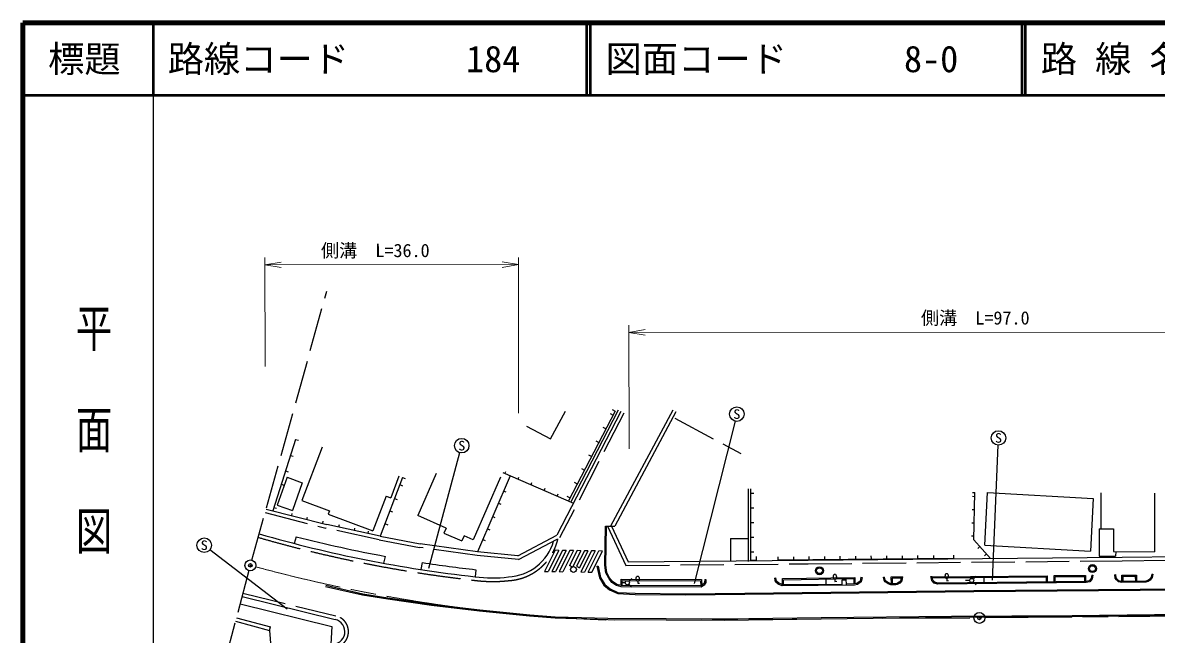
# Model space of a CAD drawing. Units: millimetres, scale not verified. Extents: x 40000 to 680000, y 20000 to 380000.
# Drawn here: x 40000 to 196314, y 295652 to 380000 of the extents above; entities that cross this region are included whole.
import ezdxf
from ezdxf.enums import TextEntityAlignment as Align

# ---------------------------------------------------------------- set-up
doc = ezdxf.new("R2010")
doc.units = ezdxf.units.MM
doc.header["$LTSCALE"] = 1000
doc.header["$PDMODE"] = 32
doc.header["$PDSIZE"] = 500
doc.linetypes.add('CHAIN', pattern=[18.5, 12, -1.5, 3.5, -1.5])
doc.linetypes.add('DASHED', pattern=[7.5, 6, -1.5])
for name, color, linetype, lineweight in [('M-BGD', 7, 'Continuous', 25), ('M-BGD-EXST', 7, 'Continuous', 25), ('M-BMK', 2, 'CHAIN', 13), ('M-BMK-SRVR', 3, 'Continuous', 25), ('M-STR-HTXT', 7, 'Continuous', 13), ('M-STR-STRC', 7, 'Continuous', 25), ('M-TTL', 2, 'Continuous', 140), ('M-TTL-BAND', 7, 'Continuous', 25), ('M-TTL-LINE', 7, 'Continuous', 50)]:
    doc.layers.add(name, color=color, linetype=linetype, lineweight=lineweight)
doc.layers.add('M-OTRS', color=6, linetype='Continuous')
doc.layers.add('M-TTL-TXT', color=7, linetype='Continuous')
doc.styles.add('@ＭＳ ゴシック', font='')
doc.styles.add('ＭＳ ゴシック', font='')
doc.styles.get('@ＭＳ ゴシック').set_extended_font_data('@MS Gothic')
doc.styles.get('ＭＳ ゴシック').set_extended_font_data('MS Gothic')

# ---------------------------------------------------------------- blocks, each defined once
blk = doc.blocks.new('open_arrow')
at = {"color": 0, "linetype": 'Continuous', "lineweight": -2}
blk.add_lwpolyline([(7.5, 1.25), (0, 0), (7.5, -1.25)], dxfattribs=at)

msp = doc.modelspace()

# ---------------------------------------------------------------- linework, layer by layer
at = {"layer": 'M-BGD', "linetype": 'DASHED'}
for p, q in [((71599, 305886), (81945, 342985)), ((122900, 326152), (114028, 308940)), ((129915, 325447), (139020, 320609)), ((76461, 317306), (75092, 313454)), ((76461, 317306), (78556, 316562)), ((78556, 316562), (77187, 312710)), ((75092, 313454), (77187, 312710)), ((73426, 312438), (81807, 310296)), ((89174, 308688), (81807, 310296)), ((120630, 310579), (123188, 305157)), ((188425, 310209), (188420, 306437)), ((188425, 310209), (188645, 310209)), ((89174, 308688), (94705, 307646)), ((108382, 305978), (114028, 308940)), ((137593, 308861), (140086, 308863)), ((102662, 306519), (94705, 307646)), ((108382, 305978), (102662, 306519)), ((188420, 306437), (190707, 306433)), ((190708, 307055), (190707, 306433)), ((123188, 305157), (148308, 305380)), ((148308, 305380), (191606, 305801)), ((191606, 305801), (215914, 306077)), ((71204, 304439), (63026, 273847)), ((70376, 301339), (83196, 298187)), ((69468, 297945), (74183, 296667))]:
    msp.add_line(p, q, dxfattribs=at)
at = {"layer": 'M-BGD'}
for p, q in [((112802, 322603), (114826, 326410)), ((122455, 326381), (113655, 309310)), ((121717, 326432), (115248, 314048)), ((122105, 326561), (115581, 313904)), ((121007, 326122), (121438, 325897)), ((129625, 326570), (121071, 310570)), ((121287, 326657), (121717, 326432)), ((130066, 326334), (121632, 310559)), ((109462, 324378), (112802, 322603)), ((120014, 324221), (120445, 323997)), ((77626, 322531), (74473, 312686)), ((77626, 322531), (78015, 322406)), ((119022, 322321), (119452, 322096)), ((81289, 321483), (78495, 314128)), ((76921, 320332), (77310, 320207)), ((118029, 320420), (118459, 320195)), ((76233, 318182), (76622, 318057)), ((91884, 317458), (90747, 314463)), ((97012, 317837), (94480, 312018)), ((105874, 317328), (102116, 308694)), ((107240, 317501), (102721, 307016)), ((106207, 317946), (115943, 313748)), ((106505, 317817), (106636, 318120)), ((108301, 317043), (108432, 317346)), ((117036, 318520), (117466, 318295)), ((75645, 316346), (76034, 316221)), ((92351, 317280), (89273, 309178)), ((91982, 316307), (92388, 316153)), ((92351, 317280), (92758, 317126)), ((110098, 316269), (110228, 316572)), ((111894, 315494), (112024, 315797)), ((116043, 316619), (116473, 316394)), ((90099, 314709), (88273, 309902)), ((90099, 314709), (90747, 314463)), ((91252, 314386), (91658, 314232)), ((106339, 315412), (106640, 315282)), ((113690, 314720), (113821, 315023)), ((115050, 314718), (115480, 314494)), ((140088, 305699), (140083, 315699)), ((140395, 305894), (140390, 315699)), ((140390, 315117), (140826, 315117)), ((170955, 314684), (171287, 314676)), ((170968, 315207), (171300, 315198)), ((171136, 308685), (171300, 315198)), ((172647, 307943), (173050, 315196)), ((173050, 315196), (187624, 314386)), ((187624, 314386), (187220, 307133)), ((188653, 315145), (188645, 310209)), ((196085, 315134), (196074, 307047)), ((73561, 312919), (81922, 310783)), ((74623, 313157), (75012, 313033)), ((78495, 314128), (82297, 312684)), ((82297, 312684), (82127, 312237)), ((90609, 312693), (91015, 312538)), ((105614, 313729), (105915, 313599)), ((140391, 313096), (140827, 313096)), ((170909, 312864), (171241, 312856)), ((77092, 312017), (77174, 312336)), ((79184, 311482), (79266, 311802)), ((81366, 310925), (81448, 311244)), ((82127, 312237), (88273, 309902)), ((98395, 310314), (94480, 312018)), ((104818, 311883), (105119, 311753)), ((140393, 311074), (140828, 311075)), ((89273, 309178), (81922, 310783)), ((83617, 310752), (83546, 310428)), ((85759, 310284), (85689, 309961)), ((87650, 309872), (87579, 309548)), ((89936, 310923), (90342, 310768)), ((98395, 310314), (98086, 309605)), ((98086, 309605), (100544, 308535)), ((104091, 310196), (104392, 310066)), ((120275, 305188), (120345, 310585)), ((120345, 310585), (121071, 310570)), ((120425, 305198), (120495, 310582)), ((121071, 310570), (121632, 310559)), ((121188, 310567), (123503, 305660)), ((170863, 311044), (171195, 311036)), ((188645, 310209), (190415, 310206)), ((190415, 310206), (190410, 307055)), ((77726, 309116), (77433, 308184)), ((89273, 309178), (94786, 308140)), ((102721, 307016), (94786, 308140)), ((100853, 309244), (100544, 308535)), ((102116, 308694), (100853, 309244)), ((103463, 308737), (103763, 308607)), ((108281, 306490), (113655, 309310)), ((137593, 308861), (137595, 305785)), ((140394, 309053), (140829, 309053)), ((170817, 309224), (171149, 309216)), ((171136, 308685), (173442, 306125)), ((172647, 307943), (187220, 307133)), ((89794, 305452), (90027, 306402)), ((108281, 306490), (102721, 307016)), ((140395, 307032), (140830, 307032)), ((150552, 306392), (150556, 305994)), ((152691, 306413), (152695, 306016)), ((154831, 306434), (154835, 306037)), ((156970, 306456), (156974, 306058)), ((159110, 306477), (159114, 306079)), ((161249, 306498), (161253, 306101)), ((163389, 306519), (163393, 306122)), ((165585, 306541), (165589, 306144)), ((168364, 306569), (168368, 306171)), ((171697, 307499), (171977, 307751)), ((172599, 306499), (172878, 306751)), ((190412, 307055), (196074, 307047)), ((191601, 306301), (215908, 306577)), ((94960, 304578), (95112, 305543)), ((120424, 304152), (120275, 305188)), ((120569, 304196), (120425, 305198)), ((123503, 305660), (148303, 305880)), ((140395, 305894), (141179, 305901)), ((141179, 305901), (141174, 306374)), ((144133, 306328), (144137, 305931)), ((144137, 305931), (168368, 306171)), ((146273, 306349), (146277, 305952)), ((148303, 305880), (191601, 306301)), ((148412, 306371), (148416, 305973)), ((102483, 304565), (102375, 303594)), ((120800, 303375), (120424, 304152)), ((120928, 303454), (120569, 304196)), ((121241, 302808), (120800, 303375)), ((121344, 302920), (120928, 303454)), ((143711, 303396), (143858, 303429)), ((143822, 302910), (143711, 303396)), ((143958, 302990), (143858, 303429)), ((144773, 303337), (154731, 303499)), ((144774, 302506), (144773, 303337)), ((144924, 303190), (154584, 303347)), ((150741, 303284), (150752, 302562)), ((153521, 303330), (153529, 302438)), ((154584, 303347), (154600, 302598)), ((154731, 303499), (154749, 302613)), ((155584, 303541), (155470, 303000)), ((155584, 303541), (155731, 303510)), ((155731, 303510), (155605, 302914)), ((158707, 303532), (158855, 303558)), ((158781, 303125), (158707, 303532)), ((158923, 303179), (158855, 303558)), ((161303, 303562), (159720, 303528)), ((159720, 303528), (159735, 302634)), ((161132, 303408), (159872, 303381)), ((159872, 303381), (159885, 302633)), ((161154, 303581), (161091, 303092)), ((161303, 303562), (161234, 303024)), ((165232, 303609), (165377, 303646)), ((165369, 303066), (165232, 303609)), ((165505, 303139), (165377, 303646)), ((165389, 303599), (181254, 303726)), ((165427, 303449), (181107, 303575)), ((172511, 303506), (172513, 302781)), ((181107, 303575), (181123, 302877)), ((181254, 303726), (181273, 302879)), ((182230, 303745), (186562, 303776)), ((182236, 302889), (182230, 303745)), ((182381, 303596), (186411, 303625)), ((182386, 302891), (182381, 303596)), ((186411, 303625), (186406, 302936)), ((186562, 303776), (186556, 302938)), ((187323, 303365), (187063, 303046)), ((187464, 303300), (187147, 302912)), ((187406, 303827), (187323, 303365)), ((187406, 303827), (187554, 303801)), ((187554, 303801), (187464, 303300)), ((190570, 303858), (190718, 303882)), ((190646, 303386), (190570, 303858)), ((190805, 303167), (190646, 303386)), ((190789, 303445), (190718, 303882)), ((190918, 303265), (190789, 303445)), ((191151, 303042), (190918, 303265)), ((191570, 302950), (191575, 303829)), ((191575, 303829), (193563, 303821)), ((191720, 302953), (191724, 303679)), ((191724, 303679), (193417, 303672)), ((193417, 303672), (193438, 302979)), ((193563, 303821), (193588, 302981)), ((195599, 303544), (195360, 303226)), ((195739, 303482), (195463, 303114)), ((195682, 303961), (195599, 303544)), ((195682, 303961), (195829, 303931)), ((195829, 303931), (195739, 303482)), ((121874, 302402), (121241, 302808)), ((121936, 302540), (121344, 302920)), ((122518, 302219), (121874, 302402)), ((122539, 302369), (121936, 302540)), ((122513, 302376), (122525, 303248)), ((133546, 302170), (122518, 302219)), ((122525, 303248), (133610, 303200)), ((133502, 302321), (122539, 302369)), ((122662, 302368), (122673, 303097)), ((122673, 303097), (133465, 303050)), ((133465, 303050), (133489, 302321)), ((133855, 302548), (133502, 302321)), ((133965, 302440), (133546, 302170)), ((133610, 303200), (133637, 302407)), ((134033, 302836), (133855, 302548)), ((134182, 302792), (133965, 302440)), ((134039, 303236), (134033, 302836)), ((134039, 303236), (134189, 303234)), ((134189, 303234), (134182, 302792)), ((144179, 302591), (143822, 302910)), ((144261, 302719), (143958, 302990)), ((144718, 302355), (144179, 302591)), ((144748, 302506), (144261, 302719)), ((154683, 302448), (144718, 302355)), ((144748, 302506), (152937, 302582)), ((144924, 302507), (144924, 303190)), ((153523, 303125), (152932, 303120)), ((152932, 303120), (152939, 302432)), ((154669, 302598), (153528, 302588)), ((155026, 302664), (154669, 302598)), ((155088, 302523), (154683, 302448)), ((155470, 303000), (155026, 302664)), ((155605, 302914), (155088, 302523)), ((158927, 302887), (158781, 303125)), ((159038, 302993), (158923, 303179)), ((159324, 302618), (158927, 302887)), ((159392, 302754), (159038, 302993)), ((159709, 302485), (159324, 302618)), ((159735, 302634), (159392, 302754)), ((160416, 302480), (159709, 302485)), ((160467, 302630), (159735, 302634)), ((160576, 302518), (160416, 302480)), ((160836, 302823), (160467, 302630)), ((160928, 302702), (160576, 302518)), ((161091, 303092), (160836, 302823)), ((161234, 303024), (160928, 302702)), ((165683, 302721), (165369, 303066)), ((165769, 302850), (165505, 303139)), ((166141, 302560), (165683, 302721)), ((166166, 302710), (165769, 302850)), ((186624, 302788), (166141, 302560)), ((186606, 302938), (166166, 302710)), ((187063, 303046), (186606, 302938)), ((187147, 302912), (186624, 302788)), ((191076, 302906), (190805, 303167)), ((191512, 302799), (191076, 302906)), ((191529, 302950), (191151, 303042)), ((194880, 302851), (191512, 302799)), ((194857, 303001), (191529, 302950)), ((195130, 303082), (194857, 303001)), ((195192, 302944), (194880, 302851)), ((195360, 303226), (195130, 303082)), ((195463, 303114), (195192, 302944)), ((70246, 300856), (83076, 297701)), ((69984, 299873), (82649, 296720)), ((69339, 297462), (74052, 296185)), ((74052, 296185), (74183, 296667)), ((74052, 296185), (74400, 291382)), ((82649, 296720), (82474, 294305))]:
    msp.add_line(p, q, dxfattribs=at)
for centre, radius in [((115951, 304591), 400), ((149867, 304429), 550), ((149867, 304429), 400), ((187508, 304711), 550), ((187508, 304711), 400)]:
    msp.add_circle(centre, radius, dxfattribs=at)
for centre, radius, start, end in [((122194, 481376), 178882, 253.90701, 263.63891), ((122194, 481376), 177906, 255.52533, 259.58332), ((106601, 310433), 6884, 273.10558, 343.80441), ((122194, 481376), 177906, 261.24425, 263.63891), ((104822, 322542), 19105, 262.63886, 276.46669), ((82699, 296017), 1726, 262.52903, 77.37058)]:
    msp.add_arc(centre, radius, start, end, dxfattribs=at)
at = {"layer": 'M-BGD', "linetype": 'DASHED'}
for centre, radius, start, end in [((122194, 481376), 179382, 253.90701, 263.63891), ((106601, 310433), 7384, 273.10558, 347.42735), ((104822, 322542), 19605, 262.63886, 276.46669), ((82699, 296017), 2226, 265.84984, 77.37058)]:
    msp.add_arc(centre, radius, start, end, dxfattribs=at)
at = {"layer": 'M-BGD-EXST'}
for p, q in [((138231, 325050), (132576, 302642)), ((95984, 304773), (100278, 320705)), ((173721, 303106), (174507, 321735)), ((65828, 307331), (76479, 299152)), ((123576, 302968), (123981, 303373)), ((167414, 303301), (167417, 303051)), ((171051, 303282), (171456, 303688)), ((123087, 302765), (122514, 302765)), ((123576, 302563), (123982, 302158)), ((124804, 302935), (124806, 302685)), ((124806, 302685), (125056, 302687)), ((151998, 303210), (152001, 302960)), ((152001, 302960), (152251, 302963)), ((167417, 303051), (167667, 303053)), ((170562, 303080), (169989, 303079)), ((171051, 302877), (171457, 302472))]:
    msp.add_line(p, q, dxfattribs=at)
for centre, radius in [((138476, 326019), 1000), ((174549, 322734), 1000), ((100539, 321670), 1000), ((65035, 307940), 1000), ((170849, 303080), 286), ((123374, 302765), 286)]:
    msp.add_circle(centre, radius, dxfattribs=at)
for centre in [(124800, 303310), (151995, 303585), (167410, 303676)]:
    msp.add_ellipse(centre, major_axis=(-4, 375), ratio=0.533333, dxfattribs=at)
at = {"layer": 'M-BMK'}
for p, q in [((172664, 297915), (271464, 298744)), ((121593, 297587), (171164, 297904))]:
    msp.add_line(p, q, dxfattribs=at)
msp.add_arc((128563, 513813), 216339, 254.87681, 268.15353, dxfattribs=at)
at = {"layer": 'M-BMK-SRVR'}
for centre in [(71398, 305164), (171914, 297909)]:
    msp.add_circle(centre, 750, dxfattribs=at)
at = {"layer": 'M-OTRS'}
for p in [(71398, 305164), (71398, 305164), (171914, 297909), (171914, 297909)]:
    msp.add_point(p, dxfattribs=at)
at = {"layer": 'M-STR-HTXT'}
for p, q in [((73416, 332590), (73408, 347613)), ((108371, 326131), (108359, 347632)), ((73408, 346613), (108360, 346632)), ((123610, 321235), (123601, 338294)), ((123602, 337294), (222002, 337346))]:
    msp.add_line(p, q, dxfattribs=at)
at = {"layer": 'M-STR-STRC'}
for p, q in [((113440, 307240), (111960, 304329)), ((113941, 307232), (112460, 304322)), ((114442, 307225), (112961, 304314)), ((113941, 307232), (113440, 307240)), ((114943, 307217), (113462, 304306)), ((115444, 307209), (113963, 304298)), ((114943, 307217), (114442, 307225)), ((115945, 307201), (114464, 304291)), ((116446, 307194), (115394, 305126)), ((115945, 307201), (115444, 307209)), ((116947, 307186), (115795, 304922)), ((117448, 307178), (116361, 305041)), ((116947, 307186), (116446, 307194)), ((117949, 307170), (116762, 304837)), ((118449, 307162), (116969, 304252)), ((117949, 307170), (117448, 307178)), ((118950, 307155), (117470, 304244)), ((117971, 304236), (119451, 307147)), ((118950, 307155), (118449, 307162)), ((118472, 304228), (119952, 307139)), ((119952, 307139), (119451, 307147)), ((115795, 304922), (115394, 305126)), ((116361, 305041), (116762, 304837)), ((119190, 305034), (119337, 305067)), ((119190, 305034), (119543, 303431)), ((119337, 305067), (119684, 303488)), ((111960, 304329), (112460, 304322)), ((112961, 304314), (113462, 304306)), ((113963, 304298), (114464, 304291)), ((116969, 304252), (117470, 304244)), ((117971, 304236), (118472, 304228)), ((119543, 303431), (120155, 302442)), ((119684, 303488), (120271, 302540)), ((81755, 302270), (86859, 301110)), ((81788, 302417), (86888, 301257)), ((120155, 302442), (120916, 301776)), ((120271, 302540), (120997, 301904)), ((120916, 301776), (122047, 301279)), ((120997, 301904), (122082, 301427)), ((139596, 301333), (171136, 301690)), ((171136, 301690), (221809, 302132)), ((171138, 301540), (221810, 301982)), ((86859, 301110), (90344, 300547)), ((86888, 301257), (90367, 300695)), ((90344, 300547), (96356, 299666)), ((90367, 300695), (96376, 299815)), ((122047, 301279), (124441, 301157)), ((122082, 301427), (124446, 301307)), ((124441, 301157), (131398, 301096)), ((124446, 301307), (131398, 301246)), ((131398, 301246), (139596, 301333)), ((131398, 301096), (139598, 301183)), ((139598, 301183), (171138, 301540)), ((96356, 299666), (103000, 298871)), ((96376, 299815), (103016, 299020)), ((103000, 298871), (109901, 298185)), ((103016, 299020), (109914, 298334)), ((109901, 298185), (113438, 297930)), ((109914, 298334), (113445, 298080)), ((113438, 297930), (120693, 297719)), ((113445, 298080), (120696, 297869)), ((120693, 297719), (136784, 297617)), ((120696, 297869), (136783, 297767)), ((136783, 297767), (150112, 297960)), ((136784, 297617), (150114, 297810)), ((150112, 297960), (168060, 298151)), ((150114, 297810), (168061, 298001)), ((168060, 298151), (184690, 298249)), ((168061, 298001), (184692, 298099)), ((184690, 298249), (206631, 298539)), ((184692, 298099), (206633, 298389))]:
    msp.add_line(p, q, dxfattribs=at)
at = {"layer": 'M-TTL'}
for p, q in [((40000, 380000), (40000, 20000)), ((680000, 380000), (40000, 380000))]:
    msp.add_line(p, q, dxfattribs=at)
at = {"layer": 'M-TTL-BAND'}
msp.add_line((58000, 370000), (58000, 20000), dxfattribs=at)
at = {"layer": 'M-TTL-LINE'}
for p, q in [((58000, 380000), (58000, 370000)), ((117750, 380000), (117750, 370000)), ((118250, 380000), (118250, 370000)), ((177750, 380000), (177750, 370000)), ((178250, 380000), (178250, 370000)), ((40000, 370000), (680000, 370000))]:
    msp.add_line(p, q, dxfattribs=at)

# ---------------------------------------------------------------- block references
at = {"layer": 'M-STR-HTXT', "xscale": 300, "yscale": 300}
for p in [(73408, 346613), (123602, 337294)]:
    msp.add_blockref('open_arrow', p, dxfattribs=at)
at = {"layer": 'M-STR-HTXT', "xscale": 300, "yscale": 300, "rotation": 180}
msp.add_blockref('open_arrow', (108360, 346632), dxfattribs=at)

# ---------------------------------------------------------------- texts
at = {"layer": 'M-BGD-EXST', "style": 'ＭＳ ゴシック', "width": 1.1}
for p in [(138476, 326019), (100539, 321670), (174549, 322734), (65035, 307940)]:
    msp.add_text('S', height=1320, rotation=0.03, dxfattribs=at).set_placement(p, align=Align.MIDDLE_CENTER)
at = {"layer": 'M-STR-HTXT', "style": 'ＭＳ ゴシック'}
for s, p in [('側溝\u3000L=36.0', (88622, 347121)), ('側溝\u3000L=97.0', (171349, 337819))]:
    msp.add_text(s, height=1833, rotation=0.03, dxfattribs=at).set_placement(p, align=Align.BOTTOM_CENTER)
at = {"layer": 'M-TTL-BAND', "style": '@ＭＳ ゴシック', "width": 1.4}
msp.add_text('平  面  図', height=3666, rotation=270, dxfattribs=at).set_placement((49777, 306475), align=Align.MIDDLE_RIGHT)
at = {"layer": 'M-TTL-TXT', "style": 'ＭＳ ゴシック'}
msp.add_text('標題', height=3666, dxfattribs=at).set_placement((48500, 375000), align=Align.MIDDLE_CENTER)
for s, p in [('路線コード', (60000, 375000)), ('184', (101142, 375000)), ('図面コード', (120380, 375000)), ('8-0', (161521, 375000)), ('路 線 名', (180380, 375000))]:
    msp.add_text(s, height=3666, dxfattribs=at).set_placement(p, align=Align.MIDDLE_LEFT)

doc.saveas('drawing.dxf')
